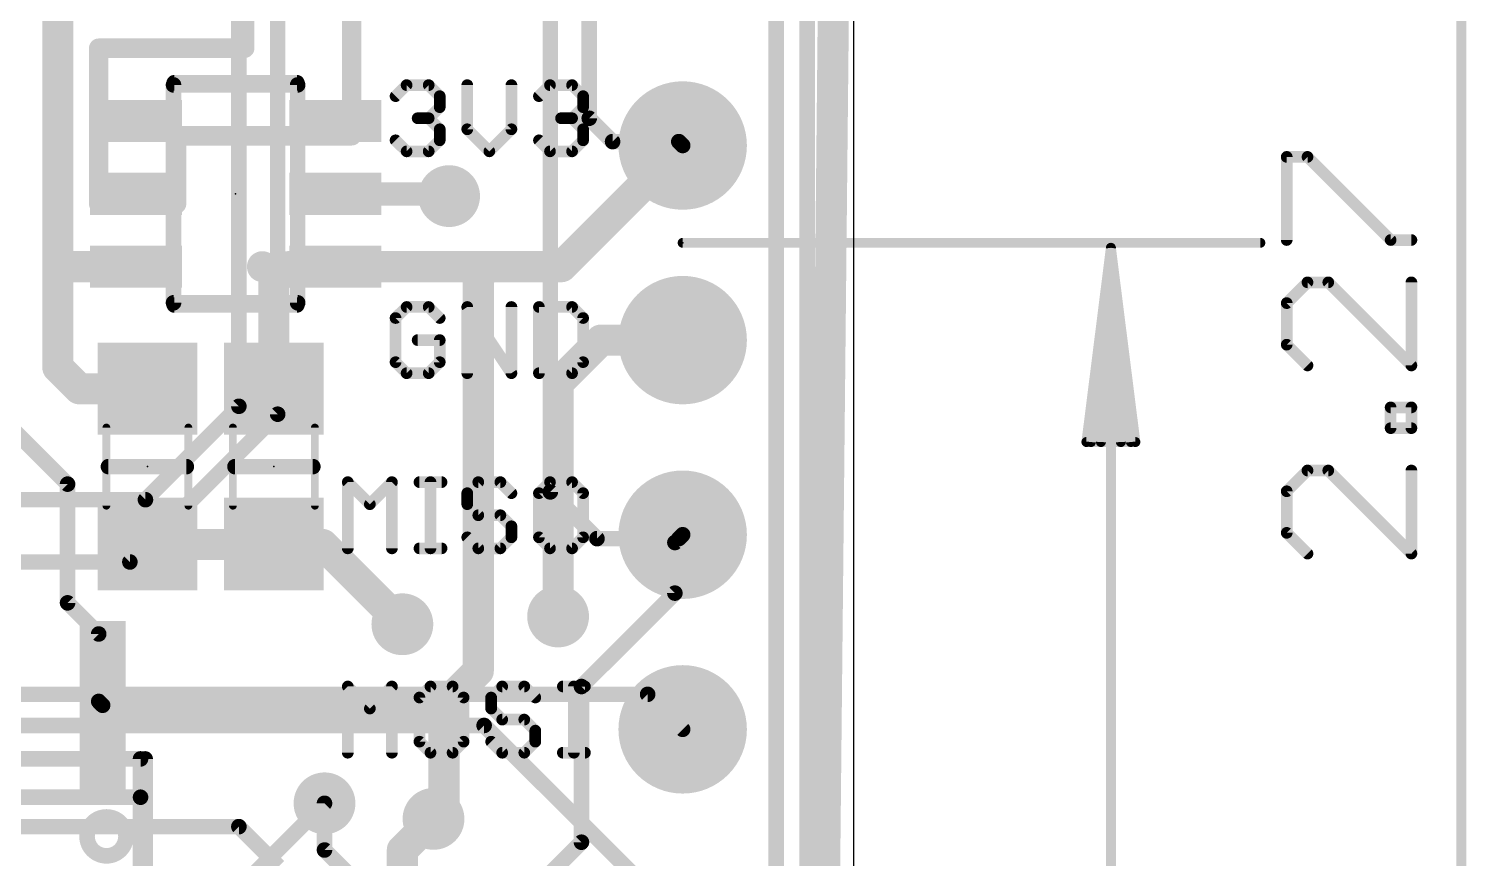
# Model space of a CAD drawing. Extents: x -6.5 to 37.6, y -9.6 to 64.3.
# Drawn here: x 16.87 to 35.62, y 22.45 to 33.27 of the extents above; entities that cross this region are included whole.
import ezdxf

# ---------------------------------------------------------------- set-up
doc = ezdxf.new("R2010")
doc.units = 0
for name, color, linetype in [('1', 12, 'CONTINUOUS'), ('16', 132, 'CONTINUOUS'), ('17', 110, 'CONTINUOUS'), ('18', 110, 'CONTINUOUS'), ('20', 53, 'CONTINUOUS'), ('21', 40, 'CONTINUOUS'), ('23', 53, 'CONTINUOUS'), ('51', 253, 'CONTINUOUS')]:
    doc.layers.add(name, color=color, linetype=linetype)

# ---------------------------------------------------------------- blocks, each defined once
blk = doc.blocks.new('RECT')
blk.add_solid([(-0.5, -0.5), (0.5, -0.5), (-0.5, 0.5), (0.5, 0.5)])
blk = doc.blocks.new('ROUNDP')
at = {"const_width": 0.5}
blk.add_lwpolyline([(0, -0.25, 1), (0, 0.25, 1), (0, -0.25)], format="xyb", dxfattribs=at)
blk = doc.blocks.new('ROUNDV')
at = {"const_width": 0.5}
blk.add_lwpolyline([(0, -0.25, 1), (0, 0.25, 1), (0, -0.25)], format="xyb", dxfattribs=at)

msp = doc.modelspace()

# ---------------------------------------------------------------- linework, layer by layer
at = {"layer": '1'}
for points, const_width in [([(27.0256, 40.1574), (27.0256, 8.8392)], 0.2032), ([(26.6192, 37.592), (26.6192, 10.5664)], 0.2032), ([(19.685, 35.052), (19.685, 33.02)], 0.254), ([(17.2466, 30.226), (17.2466, 34.798)], 0.4064), ([(21.082, 31.877), (21.082, 33.528)], 0.254), ([(19.685, 33.02), (17.78, 33.02)], 0.254), ([(17.78, 33.02), (17.78, 30.988)], 0.254), ([(18.796, 30.988), (18.796, 31.877)], 0.254), ([(18.796, 31.877), (21.082, 31.877)], 0.254), ([(23.819, 30.169), (25.4, 31.75)], 0.4064), ([(20.866, 31.119), (22.3226, 31.119)], 0.3048), ([(22.3226, 31.119), (22.352, 31.0896)], 0.3048), ([(17.78, 30.988), (18.796, 30.988)], 0.254), ([(17.2466, 28.8544), (17.2466, 30.226)], 0.4064), ([(17.3036, 30.169), (17.2466, 30.226)], 0.4064), ([(18.266, 30.169), (17.3036, 30.169)], 0.4064), ([(20.263, 30.169), (20.066, 29.972)], 0.4064), ([(20.866, 30.169), (20.263, 30.169)], 0.4064), ([(20.866, 30.169), (22.86, 30.169)], 0.4064), ([(22.733, 30.042), (22.86, 30.169)], 0.4064), ([(22.733, 24.892), (22.733, 30.042)], 0.4064), ([(22.86, 30.169), (23.819, 30.169)], 0.4064), ([(20.066, 29.972), (20.066, 28.575)], 0.4064), ([(24.3332, 29.21), (23.7744, 28.6512)], 0.4064), ([(24.3332, 29.21), (25.4, 29.21)], 0.4064), ([(17.526, 28.575), (17.2466, 28.8544)], 0.4064), ([(18.415, 28.575), (17.526, 28.575)], 0.4064), ([(23.7744, 28.6512), (23.7744, 25.6032)], 0.4064), ([(17.3736, 27.3304), (16.51, 28.194)], 0.2032), ([(17.3736, 25.781), (17.3736, 27.3304)], 0.2032), ([(20.066, 26.543), (18.415, 26.543)], 0.4064), ([(20.066, 26.543), (20.701, 26.543)], 0.4064), ([(20.701, 26.543), (21.7424, 25.5016)], 0.4064), ([(25.2984, 26.5684), (25.4, 26.67)], 0.2032), ([(25.2984, 25.908), (25.2984, 26.5684)], 0.2032), ([(24.0792, 24.6888), (25.2984, 25.908)], 0.2032), ([(17.78, 25.3746), (17.3736, 25.781)], 0.2032), ([(17.78, 25.3746), (17.78, 24.4948)], 0.2032), ([(22.285, 24.444), (22.733, 24.892)], 0.4064), ([(24.0792, 22.6568), (24.0792, 24.6888)], 0.2032), ([(17.8308, 24.444), (22.285, 24.444)], 0.4064), ([(17.78, 24.4948), (17.8308, 24.444)], 0.2032), ([(22.285, 24.444), (22.285, 23.0978)], 0.4064), ([(20.7264, 23.1648), (20.7264, 22.5552)], 0.2032), ([(22.285, 23.0978), (22.1488, 22.9616)], 0.4064), ([(15.4432, 22.86), (19.6088, 22.86)], 0.2032), ([(19.6088, 22.86), (20.1288, 22.34)], 0.2032), ([(23.5712, 22.1488), (24.0792, 22.6568)], 0.2032), ([(20.7264, 22.5552), (21.1328, 22.1488)], 0.2032)]:
    msp.add_lwpolyline(points, dxfattribs=dict(at, const_width=const_width))
for points, const_width in [([(17.78, 33.0835, 1), (17.78, 32.9565)], 0.127), ([(17.8435, 33.02, 1), (17.7165, 33.02)], 0.127), ([(19.6215, 33.02, 1), (19.7485, 33.02)], 0.127), ([(19.685, 32.9565, 1), (19.685, 33.0835)], 0.127), ([(18.8595, 31.877, 1), (18.7325, 31.877)], 0.127), ([(18.796, 31.9405, 1), (18.796, 31.8135)], 0.127), ([(21.0185, 31.877, 1), (21.1455, 31.877)], 0.127), ([(21.082, 31.8135, 1), (21.082, 31.9405)], 0.127), ([(25.4718, 31.6782, 1), (25.3282, 31.8218)], 0.2032), ([(20.866, 31.1952, 1), (20.866, 31.0428)], 0.1524), ([(22.3765, 31.1729, 1), (22.2687, 31.0651)], 0.1524), ([(22.2981, 31.0357, 1), (22.4059, 31.1435)], 0.1524), ([(22.3226, 31.0428, 1), (22.3226, 31.1952)], 0.1524), ([(17.78, 31.0515, 1), (17.78, 30.9245)], 0.127), ([(17.7165, 30.988, 1), (17.8435, 30.988)], 0.127), ([(18.7325, 30.988, 1), (18.8595, 30.988)], 0.127), ([(18.796, 30.9245, 1), (18.796, 31.0515)], 0.127), ([(17.3482, 30.226, 1), (17.145, 30.226)], 0.2032), ([(17.3184, 30.2978, 1), (17.1748, 30.1542)], 0.2032), ([(17.145, 30.226, 1), (17.3482, 30.226)], 0.2032), ([(17.3036, 30.2706, 1), (17.3036, 30.0674)], 0.2032), ([(17.2318, 30.0972, 1), (17.3754, 30.2408)], 0.2032), ([(18.266, 30.0674, 1), (18.266, 30.2706)], 0.2032), ([(20.263, 30.2706, 1), (20.263, 30.0674)], 0.2032), ([(20.3348, 30.0972, 1), (20.1912, 30.2408)], 0.2032), ([(20.866, 30.2706, 1), (20.866, 30.0674)], 0.2032), ([(20.866, 30.0674, 1), (20.866, 30.2706)], 0.2032), ([(22.8346, 30.042, 1), (22.6314, 30.042)], 0.2032), ([(22.6612, 30.1138, 1), (22.8048, 29.9702)], 0.2032), ([(22.86, 30.2706, 1), (22.86, 30.0674)], 0.2032), ([(22.9318, 30.0972, 1), (22.7882, 30.2408)], 0.2032), ([(22.86, 30.0674, 1), (22.86, 30.2706)], 0.2032), ([(23.7472, 30.2408, 1), (23.8908, 30.0972)], 0.2032), ([(23.819, 30.0674, 1), (23.819, 30.2706)], 0.2032), ([(20.1676, 29.972, 1), (19.9644, 29.972)], 0.2032), ([(19.9942, 30.0438, 1), (20.1378, 29.9002)], 0.2032), ([(24.3332, 29.3116, 1), (24.3332, 29.1084)], 0.2032), ([(24.405, 29.1382, 1), (24.2614, 29.2818)], 0.2032), ([(25.4, 29.1084, 1), (25.4, 29.3116)], 0.2032), ([(17.145, 28.8544, 1), (17.3482, 28.8544)], 0.2032), ([(17.3184, 28.9262, 1), (17.1748, 28.7826)], 0.2032), ([(17.526, 28.6766, 1), (17.526, 28.4734)], 0.2032), ([(17.4542, 28.5032, 1), (17.5978, 28.6468)], 0.2032), ([(18.415, 28.4734, 1), (18.415, 28.6766)], 0.2032), ([(23.876, 28.6512, 1), (23.6728, 28.6512)], 0.2032), ([(23.7026, 28.723, 1), (23.8462, 28.5794)], 0.2032), ([(19.9644, 28.575, 1), (20.1676, 28.575)], 0.2032), ([(17.4244, 27.3304, 1), (17.3228, 27.3304)], 0.1016), ([(17.3377, 27.2945, 1), (17.4095, 27.3663)], 0.1016), ([(18.415, 26.6446, 1), (18.415, 26.4414)], 0.2032), ([(20.066, 26.6446, 1), (20.066, 26.4414)], 0.2032), ([(20.066, 26.4414, 1), (20.066, 26.6446)], 0.2032), ([(20.7728, 26.6148, 1), (20.6292, 26.4712)], 0.2032), ([(20.701, 26.4414, 1), (20.701, 26.6446)], 0.2032), ([(25.3492, 26.5684, 1), (25.2476, 26.5684)], 0.1016), ([(25.2625, 26.6043, 1), (25.3343, 26.5325)], 0.1016), ([(25.4359, 26.6341, 1), (25.3641, 26.7059)], 0.1016), ([(25.2476, 25.908, 1), (25.3492, 25.908)], 0.1016), ([(25.3343, 25.8721, 1), (25.2625, 25.9439)], 0.1016), ([(17.4095, 25.8169, 1), (17.3377, 25.7451)], 0.1016), ([(17.3228, 25.781, 1), (17.4244, 25.781)], 0.1016), ([(23.6728, 25.6032, 1), (23.876, 25.6032)], 0.2032), ([(21.6706, 25.4298, 1), (21.8142, 25.5734)], 0.2032), ([(17.8308, 25.3746, 1), (17.7292, 25.3746)], 0.1016), ([(17.7441, 25.3387, 1), (17.8159, 25.4105)], 0.1016), ([(22.6314, 24.892, 1), (22.8346, 24.892)], 0.2032), ([(22.8048, 24.8202, 1), (22.6612, 24.9638)], 0.2032), ([(24.13, 24.6888, 1), (24.0284, 24.6888)], 0.1016), ([(24.0433, 24.7247, 1), (24.1151, 24.6529)], 0.1016), ([(17.8308, 24.5456, 1), (17.8308, 24.3424)], 0.2032), ([(17.8159, 24.5307, 1), (17.7441, 24.4589)], 0.1016), ([(22.3866, 24.444, 1), (22.1834, 24.444)], 0.2032), ([(22.2132, 24.5158, 1), (22.3568, 24.3722)], 0.2032), ([(22.285, 24.3424, 1), (22.285, 24.5456)], 0.2032), ([(17.7292, 24.4948, 1), (17.8308, 24.4948)], 0.1016), ([(17.7949, 24.4081, 1), (17.8667, 24.4799)], 0.1016), ([(20.7772, 23.1648, 1), (20.6756, 23.1648)], 0.1016), ([(22.3568, 23.026, 1), (22.2132, 23.1696)], 0.2032), ([(22.077, 23.0334, 1), (22.2206, 22.8898)], 0.2032), ([(22.1834, 23.0978, 1), (22.3866, 23.0978)], 0.2032), ([(19.6447, 22.8959, 1), (19.5729, 22.8241)], 0.1016), ([(19.6088, 22.8092, 1), (19.6088, 22.9108)], 0.1016), ([(24.0284, 22.6568, 1), (24.13, 22.6568)], 0.1016), ([(24.1151, 22.6209, 1), (24.0433, 22.6927)], 0.1016), ([(20.7623, 22.5911, 1), (20.6905, 22.5193)], 0.1016), ([(20.6756, 22.5552, 1), (20.7772, 22.5552)], 0.1016)]:
    msp.add_lwpolyline(points, format="xyb", dxfattribs=dict(at, const_width=const_width))
at = {"layer": '16'}
for points, const_width in [([(24.1808, 41.4528), (24.1808, 32.1056)], 0.2032), ([(23.6728, 40.7432), (23.6728, 27.2288)], 0.2032), ([(27.432, 39.9904), (27.0256, 0)], 0.4064), ([(20.1152, 28.2432), (20.1152, 39.6256)], 0.2032), ([(19.6088, 39.0144), (19.6088, 28.3464)], 0.2032), ([(24.1808, 32.1056), (24.4856, 31.8008)], 0.2032), ([(24.4856, 31.8008), (25.3492, 31.8008)], 0.2032), ([(25.3492, 31.8008), (25.4, 31.75)], 0.2032), ([(18.1864, 26.3144), (20.1152, 28.2432)], 0.2032), ([(19.6088, 28.3464), (18.3896, 27.1272)], 0.2032), ([(15.4432, 27.1272), (18.3896, 27.1272)], 0.2032), ([(23.6728, 27.2288), (24.2824, 26.6192)], 0.2032), ([(24.2824, 26.6192), (25.3492, 26.6192)], 0.2032), ([(25.3492, 26.6192), (25.4, 26.67)], 0.2032), ([(15.748, 26.3144), (18.1864, 26.3144)], 0.2032), ([(13.208, 24.5872), (24.9428, 24.5872)], 0.2032), ([(24.9428, 24.5872), (25.4, 24.13)], 0.2032), ([(13.0048, 24.1808), (22.8092, 24.1808)], 0.2032), ([(22.8092, 24.1808), (25.4, 21.59)], 0.2032), ([(18.8976, 21.336), (20.7264, 23.1648)], 0.2032), ([(22.1488, 22.9616), (21.7424, 22.5552)], 0.4064), ([(21.7424, 22.5552), (21.7424, 18.796)], 0.4064)]:
    msp.add_lwpolyline(points, dxfattribs=dict(at, const_width=const_width))
for points, const_width in [([(24.2167, 32.1415, 1), (24.1449, 32.0697)], 0.1016), ([(24.13, 32.1056, 1), (24.2316, 32.1056)], 0.1016), ([(24.4856, 31.8516, 1), (24.4856, 31.75)], 0.1016), ([(25.3851, 31.8367, 1), (25.3133, 31.7649)], 0.1016), ([(25.3492, 31.75, 1), (25.3492, 31.8516)], 0.1016), ([(24.4497, 31.7649, 1), (24.5215, 31.8367)], 0.1016), ([(25.3641, 31.7141, 1), (25.4359, 31.7859)], 0.1016), ([(19.558, 28.3464, 1), (19.6596, 28.3464)], 0.1016), ([(19.6447, 28.3105, 1), (19.5729, 28.3823)], 0.1016), ([(20.1511, 28.2073, 1), (20.0793, 28.2791)], 0.1016), ([(20.0644, 28.2432, 1), (20.166, 28.2432)], 0.1016), ([(18.3537, 27.1631, 1), (18.4255, 27.0913)], 0.1016), ([(18.3896, 27.0764, 1), (18.3896, 27.178)], 0.1016), ([(23.7087, 27.2647, 1), (23.6369, 27.1929)], 0.1016), ([(23.622, 27.2288, 1), (23.7236, 27.2288)], 0.1016), ([(24.2824, 26.67, 1), (24.2824, 26.5684)], 0.1016), ([(24.2465, 26.5833, 1), (24.3183, 26.6551)], 0.1016), ([(25.3133, 26.6551, 1), (25.3851, 26.5833)], 0.1016), ([(25.3492, 26.5684, 1), (25.3492, 26.67)], 0.1016), ([(25.4359, 26.6341, 1), (25.3641, 26.7059)], 0.1016), ([(18.1505, 26.3503, 1), (18.2223, 26.2785)], 0.1016), ([(18.1864, 26.2636, 1), (18.1864, 26.3652)], 0.1016), ([(24.9787, 24.6231, 1), (24.9069, 24.5513)], 0.1016), ([(24.9428, 24.5364, 1), (24.9428, 24.638)], 0.1016), ([(22.8451, 24.2167, 1), (22.7733, 24.1449)], 0.1016), ([(22.8092, 24.13, 1), (22.8092, 24.2316)], 0.1016), ([(25.3641, 24.0941, 1), (25.4359, 24.1659)], 0.1016), ([(20.7623, 23.1289, 1), (20.6905, 23.2007)], 0.1016), ([(22.2206, 22.8898, 1), (22.077, 23.0334)], 0.2032), ([(21.844, 22.5552, 1), (21.6408, 22.5552)], 0.2032), ([(21.6706, 22.627, 1), (21.8142, 22.4834)], 0.2032)]:
    msp.add_lwpolyline(points, format="xyb", dxfattribs=dict(at, const_width=const_width))
at = {"layer": '20'}
msp.add_line((27.6352, 2.54), (27.6352, 55.169), dxfattribs=at)
at = {"layer": '21'}
for points, const_width in [([(20.366, 32.569), (18.766, 32.569)], 0.2032), ([(21.6536, 32.3941), (21.7977, 32.5381)], 0.1524), ([(21.7977, 32.5381), (22.0858, 32.5381)], 0.1524), ([(22.0858, 32.5381), (22.2299, 32.3941)], 0.1524), ([(22.2299, 32.3941), (22.2299, 32.25)], 0.1524), ([(22.5892, 32.5381), (22.5892, 31.9619)], 0.1524), ([(23.1654, 31.9619), (23.1654, 32.5381)], 0.1524), ([(23.5247, 32.3941), (23.6687, 32.5381)], 0.1524), ([(23.6687, 32.5381), (23.9569, 32.5381)], 0.1524), ([(23.9569, 32.5381), (24.1009, 32.3941)], 0.1524), ([(24.1009, 32.3941), (24.1009, 32.25)], 0.1524), ([(22.2299, 32.25), (22.0858, 32.106)], 0.1524), ([(24.1009, 32.25), (23.9569, 32.106)], 0.1524), ([(22.0858, 32.106), (21.9418, 32.106)], 0.1524), ([(22.0858, 32.106), (22.2299, 31.9619)], 0.1524), ([(23.9569, 32.106), (23.8128, 32.106)], 0.1524), ([(23.9569, 32.106), (24.1009, 31.9619)], 0.1524), ([(21.7977, 31.6738), (21.6536, 31.8179)], 0.1524), ([(22.2299, 31.8179), (22.0858, 31.6738)], 0.1524), ([(22.2299, 31.9619), (22.2299, 31.8179)], 0.1524), ([(22.5892, 31.9619), (22.8773, 31.6738)], 0.1524), ([(22.8773, 31.6738), (23.1654, 31.9619)], 0.1524), ([(23.6687, 31.6738), (23.5247, 31.8179)], 0.1524), ([(24.1009, 31.8179), (23.9569, 31.6738)], 0.1524), ([(24.1009, 31.9619), (24.1009, 31.8179)], 0.1524), ([(22.0858, 31.6738), (21.7977, 31.6738)], 0.1524), ([(23.9569, 31.6738), (23.6687, 31.6738)], 0.1524), ([(18.766, 29.669), (20.366, 29.669)], 0.2032), ([(21.7977, 29.6425), (21.6536, 29.4985)], 0.1524), ([(22.0858, 29.6425), (21.7977, 29.6425)], 0.1524), ([(22.2299, 29.4985), (22.0858, 29.6425)], 0.1524), ([(22.5892, 28.7782), (22.5892, 29.6425)], 0.1524), ([(22.5892, 29.6425), (23.1654, 28.7782)], 0.1524), ([(23.1654, 28.7782), (23.1654, 29.6425)], 0.1524), ([(23.5247, 29.6425), (23.5247, 28.7782)], 0.1524), ([(23.9569, 29.6425), (23.5247, 29.6425)], 0.1524), ([(24.1009, 29.4985), (23.9569, 29.6425)], 0.1524), ([(21.6536, 29.4985), (21.6536, 28.9223)], 0.1524), ([(24.1009, 28.9223), (24.1009, 29.4985)], 0.1524), ([(22.2299, 29.2104), (21.9418, 29.2104)], 0.1524), ([(22.2299, 28.9223), (22.2299, 29.2104)], 0.1524), ([(21.6536, 28.9223), (21.7977, 28.7782)], 0.1524), ([(22.0858, 28.7782), (22.2299, 28.9223)], 0.1524), ([(23.9569, 28.7782), (24.1009, 28.9223)], 0.1524), ([(21.7977, 28.7782), (22.0858, 28.7782)], 0.1524), ([(23.5247, 28.7782), (23.9569, 28.7782)], 0.1524), ([(18.923, 27.559), (17.907, 27.559)], 0.2032), ([(20.574, 27.559), (19.558, 27.559)], 0.2032), ([(21.03, 26.4922), (21.03, 27.3565)], 0.1524), ([(21.03, 27.3565), (21.3181, 27.0684)], 0.1524), ([(21.3181, 27.0684), (21.6062, 27.3565)], 0.1524), ([(21.6062, 27.3565), (21.6062, 26.4922)], 0.1524), ([(21.9655, 27.3565), (22.2536, 27.3565)], 0.1524), ([(22.1095, 26.4922), (22.1095, 27.3565)], 0.1524), ([(22.7332, 27.3565), (22.5892, 27.2125)], 0.1524), ([(23.0213, 27.3565), (22.7332, 27.3565)], 0.1524), ([(23.1654, 27.2125), (23.0213, 27.3565)], 0.1524), ([(23.6687, 27.3565), (23.5247, 27.2125)], 0.1524), ([(23.9568, 27.3565), (23.6687, 27.3565)], 0.1524), ([(24.1009, 27.2125), (23.9568, 27.3565)], 0.1524), ([(22.5892, 27.2125), (22.5892, 27.0684)], 0.1524), ([(23.5247, 27.2125), (23.5247, 26.6363)], 0.1524), ([(24.1009, 26.6363), (24.1009, 27.2125)], 0.1524), ([(22.5892, 27.0684), (22.7332, 26.9244)], 0.1524), ([(22.7332, 26.9244), (23.0213, 26.9244)], 0.1524), ([(23.0213, 26.9244), (23.1654, 26.7803)], 0.1524), ([(23.1654, 26.7803), (23.1654, 26.6363)], 0.1524), ([(22.7332, 26.4922), (22.5892, 26.6363)], 0.1524), ([(23.1654, 26.6363), (23.0213, 26.4922)], 0.1524), ([(23.5247, 26.6363), (23.6687, 26.4922)], 0.1524), ([(23.9568, 26.4922), (24.1009, 26.6363)], 0.1524), ([(21.9655, 26.4922), (22.2536, 26.4922)], 0.1524), ([(23.0213, 26.4922), (22.7332, 26.4922)], 0.1524), ([(23.6687, 26.4922), (23.9568, 26.4922)], 0.1524), ([(21.03, 23.8252), (21.03, 24.6895)], 0.1524), ([(21.03, 24.6895), (21.3181, 24.4014)], 0.1524), ([(21.3181, 24.4014), (21.6062, 24.6895)], 0.1524), ([(21.6062, 24.6895), (21.6062, 23.8252)], 0.1524), ([(22.1095, 24.6895), (21.9655, 24.5455)], 0.1524), ([(22.3977, 24.6895), (22.1095, 24.6895)], 0.1524), ([(22.5417, 24.5455), (22.3977, 24.6895)], 0.1524), ([(23.0451, 24.6895), (22.901, 24.5455)], 0.1524), ([(23.3332, 24.6895), (23.0451, 24.6895)], 0.1524), ([(23.4772, 24.5455), (23.3332, 24.6895)], 0.1524), ([(23.8365, 24.6895), (24.1246, 24.6895)], 0.1524), ([(23.9806, 23.8252), (23.9806, 24.6895)], 0.1524), ([(21.9655, 24.5455), (21.9655, 23.9693)], 0.1524), ([(22.5417, 23.9693), (22.5417, 24.5455)], 0.1524), ([(22.901, 24.5455), (22.901, 24.4014)], 0.1524), ([(22.901, 24.4014), (23.0451, 24.2574)], 0.1524), ([(23.0451, 24.2574), (23.3332, 24.2574)], 0.1524), ([(23.3332, 24.2574), (23.4772, 24.1133)], 0.1524), ([(21.9655, 23.9693), (22.1095, 23.8252)], 0.1524), ([(22.3977, 23.8252), (22.5417, 23.9693)], 0.1524), ([(23.0451, 23.8252), (22.901, 23.9693)], 0.1524), ([(23.4772, 23.9693), (23.3332, 23.8252)], 0.1524), ([(23.4772, 24.1133), (23.4772, 23.9693)], 0.1524), ([(18.3858, 19.944), (18.3858, 23.744)], 0.2032), ([(22.1095, 23.8252), (22.3977, 23.8252)], 0.1524), ([(23.3332, 23.8252), (23.0451, 23.8252)], 0.1524), ([(23.8365, 23.8252), (24.1246, 23.8252)], 0.1524)]:
    msp.add_lwpolyline(points, dxfattribs=dict(at, const_width=const_width))
for points, const_width in [([(18.766, 32.6198, 1), (18.766, 32.5182)], 0.1016), ([(20.366, 32.5182, 1), (20.366, 32.6198)], 0.1016), ([(21.6267, 32.421, 1), (21.6806, 32.3671)], 0.0762), ([(21.7977, 32.5762, 1), (21.7977, 32.5)], 0.0762), ([(21.8246, 32.5112, 1), (21.7708, 32.5651)], 0.0762), ([(22.1128, 32.5651, 1), (22.0589, 32.5112)], 0.0762), ([(22.0858, 32.5, 1), (22.0858, 32.5762)], 0.0762), ([(22.268, 32.3941, 1), (22.1918, 32.3941)], 0.0762), ([(22.2029, 32.3671, 1), (22.2568, 32.421)], 0.0762), ([(22.6273, 32.5381, 1), (22.5511, 32.5381)], 0.0762), ([(23.2035, 32.5381, 1), (23.1273, 32.5381)], 0.0762), ([(23.4977, 32.421, 1), (23.5516, 32.3671)], 0.0762), ([(23.6687, 32.5762, 1), (23.6687, 32.5)], 0.0762), ([(23.6957, 32.5112, 1), (23.6418, 32.5651)], 0.0762), ([(23.9838, 32.5651, 1), (23.9299, 32.5112)], 0.0762), ([(23.9569, 32.5, 1), (23.9569, 32.5762)], 0.0762), ([(24.139, 32.3941, 1), (24.0628, 32.3941)], 0.0762), ([(24.074, 32.3671, 1), (24.1278, 32.421)], 0.0762), ([(22.1918, 32.25, 1), (22.268, 32.25)], 0.0762), ([(22.2568, 32.2231, 1), (22.2029, 32.277)], 0.0762), ([(24.0628, 32.25, 1), (24.139, 32.25)], 0.0762), ([(24.1278, 32.2231, 1), (24.074, 32.277)], 0.0762), ([(21.9418, 32.1441, 1), (21.9418, 32.0679)], 0.0762), ([(22.1128, 32.1329, 1), (22.0589, 32.079)], 0.0762), ([(22.0589, 32.1329, 1), (22.1128, 32.079)], 0.0762), ([(22.0858, 32.0679, 1), (22.0858, 32.1441)], 0.0762), ([(23.8128, 32.1441, 1), (23.8128, 32.0679)], 0.0762), ([(23.9838, 32.1329, 1), (23.9299, 32.079)], 0.0762), ([(23.9299, 32.1329, 1), (23.9838, 32.079)], 0.0762), ([(23.9569, 32.0679, 1), (23.9569, 32.1441)], 0.0762), ([(21.6806, 31.8448, 1), (21.6267, 31.7909)], 0.0762), ([(22.268, 31.9619, 1), (22.1918, 31.9619)], 0.0762), ([(22.2029, 31.935, 1), (22.2568, 31.9889)], 0.0762), ([(22.2568, 31.7909, 1), (22.2029, 31.8448)], 0.0762), ([(22.6161, 31.9889, 1), (22.5622, 31.935)], 0.0762), ([(22.5511, 31.9619, 1), (22.6273, 31.9619)], 0.0762), ([(23.1273, 31.9619, 1), (23.2035, 31.9619)], 0.0762), ([(23.1923, 31.935, 1), (23.1384, 31.9889)], 0.0762), ([(23.5516, 31.8448, 1), (23.4977, 31.7909)], 0.0762), ([(24.139, 31.9619, 1), (24.0628, 31.9619)], 0.0762), ([(24.074, 31.935, 1), (24.1278, 31.9889)], 0.0762), ([(24.1278, 31.7909, 1), (24.074, 31.8448)], 0.0762), ([(21.7977, 31.7119, 1), (21.7977, 31.6357)], 0.0762), ([(21.7708, 31.6469, 1), (21.8246, 31.7007)], 0.0762), ([(22.0589, 31.7007, 1), (22.1128, 31.6469)], 0.0762), ([(22.0858, 31.6357, 1), (22.0858, 31.7119)], 0.0762), ([(22.1918, 31.8179, 1), (22.268, 31.8179)], 0.0762), ([(22.8503, 31.7007, 1), (22.9042, 31.6469)], 0.0762), ([(22.8503, 31.6469, 1), (22.9042, 31.7007)], 0.0762), ([(23.6687, 31.7119, 1), (23.6687, 31.6357)], 0.0762), ([(23.6418, 31.6469, 1), (23.6957, 31.7007)], 0.0762), ([(23.9299, 31.7007, 1), (23.9838, 31.6469)], 0.0762), ([(23.9569, 31.6357, 1), (23.9569, 31.7119)], 0.0762), ([(24.0628, 31.8179, 1), (24.139, 31.8179)], 0.0762), ([(19.916, 30.069, 1), (19.916, 30.269, 1), (19.916, 30.069)], 0.2032), ([(18.766, 29.7198, 1), (18.766, 29.6182)], 0.1016), ([(20.366, 29.6182, 1), (20.366, 29.7198)], 0.1016), ([(21.7977, 29.6806, 1), (21.7977, 29.6044)], 0.0762), ([(21.8246, 29.6156, 1), (21.7708, 29.6695)], 0.0762), ([(22.1128, 29.6695, 1), (22.0589, 29.6156)], 0.0762), ([(22.0858, 29.6044, 1), (22.0858, 29.6806)], 0.0762), ([(22.6209, 29.6637, 1), (22.5575, 29.6214)], 0.0762), ([(22.6273, 29.6425, 1), (22.5511, 29.6425)], 0.0762), ([(23.2035, 29.6425, 1), (23.1273, 29.6425)], 0.0762), ([(23.5628, 29.6425, 1), (23.4866, 29.6425)], 0.0762), ([(23.5247, 29.6806, 1), (23.5247, 29.6044)], 0.0762), ([(23.9838, 29.6695, 1), (23.9299, 29.6156)], 0.0762), ([(23.9569, 29.6044, 1), (23.9569, 29.6806)], 0.0762), ([(21.6917, 29.4985, 1), (21.6155, 29.4985)], 0.0762), ([(21.6267, 29.5254, 1), (21.6806, 29.4715)], 0.0762), ([(22.2029, 29.4715, 1), (22.2568, 29.5254)], 0.0762), ([(24.139, 29.4985, 1), (24.0628, 29.4985)], 0.0762), ([(24.074, 29.4715, 1), (24.1278, 29.5254)], 0.0762), ([(21.9418, 29.2485, 1), (21.9418, 29.1723)], 0.0762), ([(22.268, 29.2104, 1), (22.1918, 29.2104)], 0.0762), ([(22.2299, 29.1723, 1), (22.2299, 29.2485)], 0.0762), ([(21.6806, 28.9492, 1), (21.6267, 28.8953)], 0.0762), ([(21.6155, 28.9223, 1), (21.6917, 28.9223)], 0.0762), ([(22.1918, 28.9223, 1), (22.268, 28.9223)], 0.0762), ([(22.2568, 28.8953, 1), (22.2029, 28.9492)], 0.0762), ([(24.0628, 28.9223, 1), (24.139, 28.9223)], 0.0762), ([(24.1278, 28.8953, 1), (24.074, 28.9492)], 0.0762), ([(21.7977, 28.8163, 1), (21.7977, 28.7401)], 0.0762), ([(21.7708, 28.7513, 1), (21.8246, 28.8051)], 0.0762), ([(22.0589, 28.8051, 1), (22.1128, 28.7513)], 0.0762), ([(22.0858, 28.7401, 1), (22.0858, 28.8163)], 0.0762), ([(22.5511, 28.7782, 1), (22.6273, 28.7782)], 0.0762), ([(23.1273, 28.7782, 1), (23.2035, 28.7782)], 0.0762), ([(23.1337, 28.7571, 1), (23.1971, 28.7993)], 0.0762), ([(23.5247, 28.8163, 1), (23.5247, 28.7401)], 0.0762), ([(23.4866, 28.7782, 1), (23.5628, 28.7782)], 0.0762), ([(23.9299, 28.8051, 1), (23.9838, 28.7513)], 0.0762), ([(23.9569, 28.7401, 1), (23.9569, 28.8163)], 0.0762), ([(17.907, 27.6098, 1), (17.907, 27.5082)], 0.1016), ([(18.923, 27.5082, 1), (18.923, 27.6098)], 0.1016), ([(19.558, 27.6098, 1), (19.558, 27.5082)], 0.1016), ([(20.574, 27.5082, 1), (20.574, 27.6098)], 0.1016), ([(21.0569, 27.3835, 1), (21.003, 27.3296)], 0.0762), ([(21.0681, 27.3565, 1), (20.9919, 27.3565)], 0.0762), ([(21.6443, 27.3565, 1), (21.5681, 27.3565)], 0.0762), ([(21.6331, 27.3296, 1), (21.5792, 27.3835)], 0.0762), ([(21.9655, 27.3946, 1), (21.9655, 27.3184)], 0.0762), ([(22.1476, 27.3565, 1), (22.0714, 27.3565)], 0.0762), ([(22.2536, 27.3184, 1), (22.2536, 27.3946)], 0.0762), ([(22.7332, 27.3946, 1), (22.7332, 27.3184)], 0.0762), ([(22.7602, 27.3296, 1), (22.7063, 27.3835)], 0.0762), ([(23.0483, 27.3835, 1), (22.9944, 27.3296)], 0.0762), ([(23.0213, 27.3184, 1), (23.0213, 27.3946)], 0.0762), ([(23.6687, 27.3946, 1), (23.6687, 27.3184)], 0.0762), ([(23.6957, 27.3296, 1), (23.6418, 27.3835)], 0.0762), ([(23.9838, 27.3835, 1), (23.9299, 27.3296)], 0.0762), ([(23.9568, 27.3184, 1), (23.9568, 27.3946)], 0.0762), ([(22.5622, 27.2394, 1), (22.6161, 27.1855)], 0.0762), ([(22.6273, 27.2125, 1), (22.5511, 27.2125)], 0.0762), ([(23.1384, 27.1855, 1), (23.1923, 27.2394)], 0.0762), ([(23.4977, 27.2394, 1), (23.5516, 27.1855)], 0.0762), ([(23.5628, 27.2125, 1), (23.4866, 27.2125)], 0.0762), ([(24.139, 27.2125, 1), (24.0628, 27.2125)], 0.0762), ([(24.074, 27.1855, 1), (24.1278, 27.2394)], 0.0762), ([(21.2911, 27.0954, 1), (21.345, 27.0415)], 0.0762), ([(21.2911, 27.0415, 1), (21.345, 27.0954)], 0.0762), ([(22.6161, 27.0954, 1), (22.5622, 27.0415)], 0.0762), ([(22.5511, 27.0684, 1), (22.6273, 27.0684)], 0.0762), ([(22.7332, 26.9625, 1), (22.7332, 26.8863)], 0.0762), ([(22.7063, 26.8974, 1), (22.7602, 26.9513)], 0.0762), ([(23.0483, 26.9513, 1), (22.9944, 26.8974)], 0.0762), ([(23.0213, 26.8863, 1), (23.0213, 26.9625)], 0.0762), ([(23.2035, 26.7803, 1), (23.1273, 26.7803)], 0.0762), ([(23.1384, 26.7534, 1), (23.1923, 26.8073)], 0.0762), ([(22.6161, 26.6632, 1), (22.5622, 26.6093)], 0.0762), ([(23.1273, 26.6363, 1), (23.2035, 26.6363)], 0.0762), ([(23.1923, 26.6093, 1), (23.1384, 26.6632)], 0.0762), ([(23.5516, 26.6632, 1), (23.4977, 26.6093)], 0.0762), ([(23.4866, 26.6363, 1), (23.5628, 26.6363)], 0.0762), ([(24.0628, 26.6363, 1), (24.139, 26.6363)], 0.0762), ([(24.1278, 26.6093, 1), (24.074, 26.6632)], 0.0762), ([(20.9919, 26.4922, 1), (21.0681, 26.4922)], 0.0762), ([(21.5681, 26.4922, 1), (21.6443, 26.4922)], 0.0762), ([(21.9655, 26.5303, 1), (21.9655, 26.4541)], 0.0762), ([(22.0714, 26.4922, 1), (22.1476, 26.4922)], 0.0762), ([(22.2536, 26.4541, 1), (22.2536, 26.5303)], 0.0762), ([(22.7332, 26.5303, 1), (22.7332, 26.4541)], 0.0762), ([(22.7063, 26.4653, 1), (22.7602, 26.5191)], 0.0762), ([(22.9944, 26.5191, 1), (23.0483, 26.4653)], 0.0762), ([(23.0213, 26.4541, 1), (23.0213, 26.5303)], 0.0762), ([(23.6687, 26.5303, 1), (23.6687, 26.4541)], 0.0762), ([(23.6418, 26.4653, 1), (23.6957, 26.5191)], 0.0762), ([(23.9299, 26.5191, 1), (23.9838, 26.4653)], 0.0762), ([(23.9568, 26.4541, 1), (23.9568, 26.5303)], 0.0762), ([(21.0569, 24.7165, 1), (21.003, 24.6626)], 0.0762), ([(21.0681, 24.6895, 1), (20.9919, 24.6895)], 0.0762), ([(21.6443, 24.6895, 1), (21.5681, 24.6895)], 0.0762), ([(21.6331, 24.6626, 1), (21.5792, 24.7165)], 0.0762), ([(22.1095, 24.7276, 1), (22.1095, 24.6514)], 0.0762), ([(22.1365, 24.6626, 1), (22.0826, 24.7165)], 0.0762), ([(22.4246, 24.7165, 1), (22.3707, 24.6626)], 0.0762), ([(22.3977, 24.6514, 1), (22.3977, 24.7276)], 0.0762), ([(23.0451, 24.7276, 1), (23.0451, 24.6514)], 0.0762), ([(23.072, 24.6626, 1), (23.0181, 24.7165)], 0.0762), ([(23.3601, 24.7165, 1), (23.3062, 24.6626)], 0.0762), ([(23.3332, 24.6514, 1), (23.3332, 24.7276)], 0.0762), ([(23.8365, 24.7276, 1), (23.8365, 24.6514)], 0.0762), ([(24.0187, 24.6895, 1), (23.9425, 24.6895)], 0.0762), ([(24.1246, 24.6514, 1), (24.1246, 24.7276)], 0.0762), ([(21.9385, 24.5724, 1), (21.9924, 24.5185)], 0.0762), ([(22.0036, 24.5455, 1), (21.9274, 24.5455)], 0.0762), ([(22.5798, 24.5455, 1), (22.5036, 24.5455)], 0.0762), ([(22.5148, 24.5185, 1), (22.5686, 24.5724)], 0.0762), ([(22.9391, 24.5455, 1), (22.8629, 24.5455)], 0.0762), ([(22.8741, 24.5724, 1), (22.9279, 24.5185)], 0.0762), ([(23.4503, 24.5185, 1), (23.5042, 24.5724)], 0.0762), ([(21.2911, 24.4284, 1), (21.345, 24.3745)], 0.0762), ([(21.2911, 24.3745, 1), (21.345, 24.4284)], 0.0762), ([(22.9279, 24.4284, 1), (22.8741, 24.3745)], 0.0762), ([(22.8629, 24.4014, 1), (22.9391, 24.4014)], 0.0762), ([(23.0451, 24.2955, 1), (23.0451, 24.2193)], 0.0762), ([(23.0181, 24.2304, 1), (23.072, 24.2843)], 0.0762), ([(23.3601, 24.2843, 1), (23.3062, 24.2304)], 0.0762), ([(23.3332, 24.2193, 1), (23.3332, 24.2955)], 0.0762), ([(21.9924, 23.9962, 1), (21.9385, 23.9423)], 0.0762), ([(22.5686, 23.9423, 1), (22.5148, 23.9962)], 0.0762), ([(22.9279, 23.9962, 1), (22.8741, 23.9423)], 0.0762), ([(23.5153, 24.1133, 1), (23.4391, 24.1133)], 0.0762), ([(23.4503, 24.0864, 1), (23.5042, 24.1403)], 0.0762), ([(23.5042, 23.9423, 1), (23.4503, 23.9962)], 0.0762), ([(18.4366, 23.744, 1), (18.335, 23.744)], 0.1016), ([(20.9919, 23.8252, 1), (21.0681, 23.8252)], 0.0762), ([(21.5681, 23.8252, 1), (21.6443, 23.8252)], 0.0762), ([(21.9274, 23.9693, 1), (22.0036, 23.9693)], 0.0762), ([(22.1095, 23.8633, 1), (22.1095, 23.7871)], 0.0762), ([(22.0826, 23.7983, 1), (22.1365, 23.8521)], 0.0762), ([(22.3707, 23.8521, 1), (22.4246, 23.7983)], 0.0762), ([(22.3977, 23.7871, 1), (22.3977, 23.8633)], 0.0762), ([(22.5036, 23.9693, 1), (22.5798, 23.9693)], 0.0762), ([(23.0451, 23.8633, 1), (23.0451, 23.7871)], 0.0762), ([(23.0181, 23.7983, 1), (23.072, 23.8521)], 0.0762), ([(23.3062, 23.8521, 1), (23.3601, 23.7983)], 0.0762), ([(23.3332, 23.7871, 1), (23.3332, 23.8633)], 0.0762), ([(23.4391, 23.9693, 1), (23.5153, 23.9693)], 0.0762), ([(23.8365, 23.8633, 1), (23.8365, 23.7871)], 0.0762), ([(23.9425, 23.8252, 1), (24.0187, 23.8252)], 0.0762), ([(24.1246, 23.7871, 1), (24.1246, 23.8633)], 0.0762), ([(17.8816, 22.479, 1), (17.8816, 22.987, 1), (17.8816, 22.479)], 0.2032)]:
    msp.add_lwpolyline(points, format="xyb", dxfattribs=dict(at, const_width=const_width))
at = {"layer": '23'}
for p in [(19.566, 31.119), (25.4, 30.48), (18.415, 27.559), (20.066, 27.559)]:
    msp.add_point(p, dxfattribs=at)
at = {"layer": '51'}
for points, const_width in [([(35.56, 57.593), (35.56, 0.065)], 0.13), ([(18.756, 32.541), (20.376, 32.541)], 0.2032), ([(18.756, 29.697), (18.756, 32.541)], 0.2032), ([(20.376, 32.541), (20.376, 29.697)], 0.2032), ([(33.2823, 30.5167), (33.2823, 31.6014)], 0.1524), ([(33.2823, 31.6014), (33.5535, 31.6014)], 0.1524), ([(33.5535, 31.6014), (34.6381, 30.5167)], 0.1524), ([(34.6381, 30.5167), (34.9093, 30.5167)], 0.1524), ([(25.4, 30.48), (32.938, 30.48)], 0.13), ([(30.988, 30.415), (30.6688, 27.88)], 0.13), ([(30.988, 30.415), (30.728, 27.88)], 0.13), ([(30.988, 30.415), (30.858, 27.88)], 0.13), ([(30.988, 30.415), (30.988, 0.065)], 0.13), ([(31.3072, 27.88), (30.988, 30.415)], 0.13), ([(31.118, 27.88), (30.988, 30.415)], 0.13), ([(31.248, 27.88), (30.988, 30.415)], 0.13), ([(33.5535, 29.9642), (33.2823, 29.693)], 0.1524), ([(33.8246, 29.9642), (33.5535, 29.9642)], 0.1524), ([(34.9093, 28.8795), (33.8246, 29.9642)], 0.1524), ([(34.9093, 29.9642), (34.9093, 28.8795)], 0.1524), ([(20.376, 29.697), (18.756, 29.697)], 0.2032), ([(33.2823, 29.693), (33.2823, 29.1507)], 0.1524), ([(33.2823, 29.1507), (33.5535, 28.8795)], 0.1524), ([(34.6381, 28.061), (34.6381, 28.3321)], 0.1524), ([(34.6381, 28.3321), (34.9093, 28.3321)], 0.1524), ([(34.9093, 28.3321), (34.9093, 28.061)], 0.1524), ([(34.9093, 28.061), (34.6381, 28.061)], 0.1524), ([(17.88, 28.069), (17.88, 27.049)], 0.1016), ([(18.95, 28.069), (18.95, 27.049)], 0.1016), ([(19.531, 28.069), (19.531, 27.049)], 0.1016), ([(20.601, 28.069), (20.601, 27.049)], 0.1016), ([(30.6688, 27.88), (31.3072, 27.88)], 0.13), ([(33.5535, 27.5085), (33.2823, 27.2373)], 0.1524), ([(33.8246, 27.5085), (33.5535, 27.5085)], 0.1524), ([(34.9093, 26.4238), (33.8246, 27.5085)], 0.1524), ([(34.9093, 27.5085), (34.9093, 26.4238)], 0.1524), ([(33.2823, 27.2373), (33.2823, 26.695)], 0.1524), ([(33.2823, 26.695), (33.5535, 26.4238)], 0.1524), ([(8.4458, 23.744), (18.3258, 23.744)], 0.2032), ([(18.3258, 23.744), (18.3258, 23.244)], 0.2032), ([(8.4458, 23.244), (18.3258, 23.244)], 0.2032), ([(18.3258, 23.244), (18.3258, 19.944)], 0.2032)]:
    msp.add_lwpolyline(points, dxfattribs=dict(at, const_width=const_width))
for points, const_width in [([(18.756, 32.5918, 1), (18.756, 32.4902)], 0.1016), ([(18.8068, 32.541, 1), (18.7052, 32.541)], 0.1016), ([(20.4268, 32.541, 1), (20.3252, 32.541)], 0.1016), ([(20.376, 32.4902, 1), (20.376, 32.5918)], 0.1016), ([(33.3204, 31.6014, 1), (33.2442, 31.6014)], 0.0762), ([(33.2823, 31.6395, 1), (33.2823, 31.5633)], 0.0762), ([(33.5804, 31.6283, 1), (33.5265, 31.5744)], 0.0762), ([(33.5535, 31.5633, 1), (33.5535, 31.6395)], 0.0762), ([(34.6381, 30.5548, 1), (34.6381, 30.4786)], 0.0762), ([(34.6112, 30.4898, 1), (34.6651, 30.5436)], 0.0762), ([(34.9093, 30.4786, 1), (34.9093, 30.5548)], 0.0762), ([(25.4, 30.5125, 1), (25.4, 30.4475)], 0.065), ([(31.0205, 30.415, 1), (30.9555, 30.415)], 0.065), ([(31.0202, 30.4191, 1), (30.9558, 30.4109)], 0.065), ([(31.0205, 30.4133, 1), (30.9555, 30.4167)], 0.065), ([(31.0205, 30.4167, 1), (30.9555, 30.4133)], 0.065), ([(31.0203, 30.4183, 1), (30.9557, 30.4117)], 0.065), ([(31.0203, 30.4117, 1), (30.9557, 30.4183)], 0.065), ([(31.0202, 30.4109, 1), (30.9558, 30.4191)], 0.065), ([(32.938, 30.4475, 1), (32.938, 30.5125)], 0.065), ([(33.2442, 30.5167, 1), (33.3204, 30.5167)], 0.0762), ([(33.5535, 30.0023, 1), (33.5535, 29.9261)], 0.0762), ([(33.5804, 29.9373, 1), (33.5265, 29.9911)], 0.0762), ([(33.8516, 29.9911, 1), (33.7977, 29.9373)], 0.0762), ([(33.8246, 29.9261, 1), (33.8246, 30.0023)], 0.0762), ([(34.9474, 29.9642, 1), (34.8712, 29.9642)], 0.0762), ([(18.756, 29.7478, 1), (18.756, 29.6462)], 0.1016), ([(18.7052, 29.697, 1), (18.8068, 29.697)], 0.1016), ([(20.3252, 29.697, 1), (20.4268, 29.697)], 0.1016), ([(20.376, 29.6462, 1), (20.376, 29.7478)], 0.1016), ([(33.3204, 29.693, 1), (33.2442, 29.693)], 0.0762), ([(33.2554, 29.72, 1), (33.3093, 29.6661)], 0.0762), ([(33.2442, 29.1507, 1), (33.3204, 29.1507)], 0.0762), ([(33.3093, 29.1776, 1), (33.2554, 29.1238)], 0.0762), ([(33.5265, 28.8526, 1), (33.5804, 28.9065)], 0.0762), ([(34.8712, 28.8795, 1), (34.9474, 28.8795)], 0.0762), ([(34.8824, 28.8526, 1), (34.9362, 28.9065)], 0.0762), ([(34.6762, 28.3321, 1), (34.6, 28.3321)], 0.0762), ([(34.6381, 28.3702, 1), (34.6381, 28.294)], 0.0762), ([(34.9474, 28.3321, 1), (34.8712, 28.3321)], 0.0762), ([(34.9093, 28.294, 1), (34.9093, 28.3702)], 0.0762), ([(34.6381, 28.0991, 1), (34.6381, 28.0229)], 0.0762), ([(34.9093, 28.0229, 1), (34.9093, 28.0991)], 0.0762), ([(17.9054, 28.069, 1), (17.8546, 28.069)], 0.0508), ([(18.9754, 28.069, 1), (18.9246, 28.069)], 0.0508), ([(19.5564, 28.069, 1), (19.5056, 28.069)], 0.0508), ([(20.6264, 28.069, 1), (20.5756, 28.069)], 0.0508), ([(34.6, 28.061, 1), (34.6762, 28.061)], 0.0762), ([(34.8712, 28.061, 1), (34.9474, 28.061)], 0.0762), ([(30.6365, 27.8841, 1), (30.701, 27.8759)], 0.065), ([(30.6688, 27.9125, 1), (30.6688, 27.8475)], 0.065), ([(30.6957, 27.8833, 1), (30.7603, 27.8767)], 0.065), ([(30.8255, 27.8817, 1), (30.8905, 27.8783)], 0.065), ([(31.0855, 27.8783, 1), (31.1505, 27.8817)], 0.065), ([(31.2157, 27.8767, 1), (31.2803, 27.8833)], 0.065), ([(31.275, 27.8759, 1), (31.3395, 27.8841)], 0.065), ([(31.3072, 27.8475, 1), (31.3072, 27.9125)], 0.065), ([(33.5535, 27.5466, 1), (33.5535, 27.4704)], 0.0762), ([(33.5804, 27.4815, 1), (33.5265, 27.5354)], 0.0762), ([(33.8516, 27.5354, 1), (33.7977, 27.4815)], 0.0762), ([(33.8246, 27.4704, 1), (33.8246, 27.5466)], 0.0762), ([(34.9474, 27.5085, 1), (34.8712, 27.5085)], 0.0762), ([(33.3204, 27.2373, 1), (33.2442, 27.2373)], 0.0762), ([(33.2554, 27.2642, 1), (33.3093, 27.2104)], 0.0762), ([(17.8546, 27.049, 1), (17.9054, 27.049)], 0.0508), ([(18.9246, 27.049, 1), (18.9754, 27.049)], 0.0508), ([(19.5056, 27.049, 1), (19.5564, 27.049)], 0.0508), ([(20.5756, 27.049, 1), (20.6264, 27.049)], 0.0508), ([(33.3093, 26.7219, 1), (33.2554, 26.668)], 0.0762), ([(33.2442, 26.695, 1), (33.3204, 26.695)], 0.0762), ([(33.5265, 26.3969, 1), (33.5804, 26.4508)], 0.0762), ([(34.8712, 26.4238, 1), (34.9474, 26.4238)], 0.0762), ([(34.8824, 26.3969, 1), (34.9362, 26.4508)], 0.0762), ([(18.3766, 23.744, 1), (18.275, 23.744)], 0.1016), ([(18.3258, 23.6932, 1), (18.3258, 23.7948)], 0.1016), ([(18.3766, 23.244, 1), (18.275, 23.244)], 0.1016), ([(18.275, 23.244, 1), (18.3766, 23.244)], 0.1016), ([(18.3258, 23.1932, 1), (18.3258, 23.2948)], 0.1016)]:
    msp.add_lwpolyline(points, format="xyb", dxfattribs=dict(at, const_width=const_width))

# ---------------------------------------------------------------- block references
at = {"layer": '1'}
for p, xscale, yscale, rotation in [((18.266, 32.069), 0.55, 1.2, 90), ((20.866, 32.069), 0.55, 1.2, 90), ((18.266, 31.119), 0.55, 1.2, 90), ((20.866, 31.119), 0.55, 1.2, 90), ((18.266, 30.169), 0.55, 1.2, 90), ((20.866, 30.169), 0.55, 1.2, 90), ((18.415, 28.575), 1.2, 1.3, 270), ((20.066, 28.575), 1.2, 1.3, 270), ((18.415, 26.543), 1.2, 1.3, 270), ((20.066, 26.543), 1.2, 1.3, 270), ((17.8308, 24.444), 0.6, 2.2, 180)]:
    msp.add_blockref('RECT', p, dxfattribs=dict(at, xscale=xscale, yscale=yscale, rotation=rotation))
at = {"layer": '17', "xscale": 1.6764, "yscale": 1.6764}
for p in [(25.4, 31.75), (25.4, 31.75), (25.4, 29.21), (25.4, 29.21), (25.4, 26.67), (25.4, 26.67), (25.4, 24.13), (25.4, 24.13)]:
    msp.add_blockref('ROUNDP', p, dxfattribs=at)
at = {"layer": '18', "xscale": 0.8064, "yscale": 0.8064}
for p in [(22.352, 31.0896), (22.352, 31.0896), (21.7424, 25.5016), (21.7424, 25.5016), (23.7744, 25.6032), (23.7744, 25.6032), (20.7264, 23.1648), (20.7264, 23.1648), (22.1488, 22.9616), (22.1488, 22.9616)]:
    msp.add_blockref('ROUNDV', p, dxfattribs=at)
at = {"layer": '51'}
for p, xscale, yscale, rotation in [((18.391, 32.069), 0.5, 0.65, 90), ((20.741, 32.069), 0.5, 0.65, 90), ((25.4, 31.75), 0.508, 0.508, 270), ((18.391, 31.119), 0.5, 0.65, 90), ((20.741, 31.119), 0.5, 0.65, 90), ((18.391, 30.169), 0.5, 0.65, 90), ((20.741, 30.169), 0.5, 0.65, 90), ((25.4, 29.21), 0.508, 0.508, 270), ((18.415, 28.2674), 0.5832, 1.3, 270), ((20.066, 28.2674), 0.5832, 1.3, 270), ((18.415, 26.8558), 0.5936, 1.3, 270), ((20.066, 26.8558), 0.5936, 1.3, 270), ((25.4, 26.67), 0.508, 0.508, 270), ((17.8308, 24.394), 0.49, 1.1, 180), ((25.4, 24.13), 0.508, 0.508, 270)]:
    msp.add_blockref('RECT', p, dxfattribs=dict(at, xscale=xscale, yscale=yscale, rotation=rotation))

doc.saveas('drawing.dxf')
